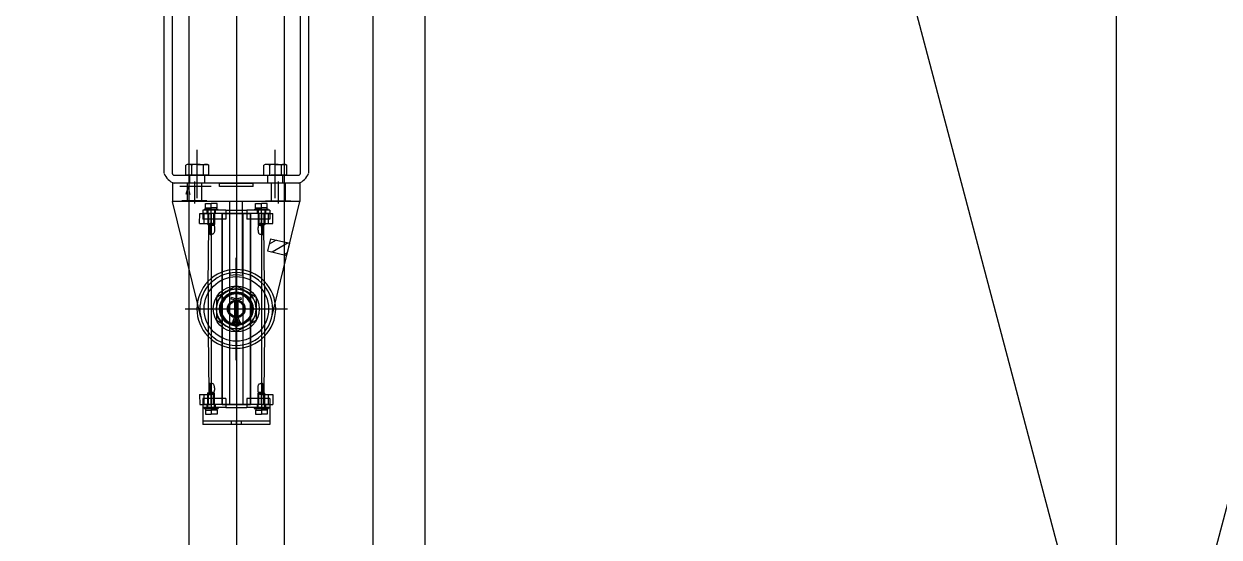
# Model space of a CAD drawing. Header units: millimetres. Extents: x 0 to 356400, y 0 to 68257.
# Drawn here: x 289035 to 290461, y 39757 to 40369 of the extents above; entities that cross this region are included whole.
import ezdxf

# ---------------------------------------------------------------- set-up
doc = ezdxf.new("R2010")
doc.units = ezdxf.units.MM
doc.header["$LTSCALE"] = 75
doc.linetypes.add('주단면도-1$0$CEN', pattern=[62, 60, -1, 0, -1])
doc.layers.add('8', color=8, linetype='Continuous')
doc.layers.add('주단면도-1$0$A-FLOR-OPEN-BELO', color=6, linetype='주단면도-1$0$CEN')

# ---------------------------------------------------------------- blocks, each defined once
blk = doc.blocks.new('G$C90CD5245')
at = {"layer": '8', "linetype": 'Continuous'}
for p, q in [((4250.4, 24201.9, -51500), (4250.4, 7109.5, -51500)), ((3363.3, 17819.4, -51500), (3363.3, 10379.9, -51500)), ((3425.3, 17819.4, -51500), (3425.3, 10379.9, -51500)), ((3143.6, 17137.1, -51500), (3143.6, 208.6, -51500)), ((3200.6, 17137.1, -51500), (3200.6, 208.6, -51500)), ((3257.6, 17137.1, -51500), (3257.6, 208.6, -51500)), ((3363.4, 17137.1, -51500), (3363.4, 259.3, -51500)), ((3425.4, 17137.1, -51500), (3425.4, 259.3, -51500)), ((3114.4, 11831.8, -51500), (3114.4, 12038.3, -51500)), ((3123.9, 12038.3, -51500), (3123.9, 11831.8, -51500)), ((3276.9, 11831.8, -51500), (3276.9, 12038.3, -51500)), ((3286.4, 12037.8, -51500), (3286.4, 11831.8, -51500)), ((3153.9, 11802, -51500), (3153.9, 11860, -51500)), ((3246.9, 11802, -51500), (3246.9, 11860, -51500)), ((3141.9, 11842.5, -51500), (3140.1, 11841.4, -51500)), ((3140.1, 11829.5, -51500), (3140.1, 11841.4, -51500)), ((3153.9, 11842.5, -51500), (3141.9, 11842.5, -51500)), ((3147, 11841.4, -51500), (3147, 11829.5, -51500)), ((3153.9, 11842.5, -51500), (3165.9, 11842.5, -51500)), ((3160.9, 11841.4, -51500), (3160.9, 11829.5, -51500)), ((3165.9, 11842.5, -51500), (3167.8, 11841.4, -51500)), ((3167.8, 11829.5, -51500), (3167.8, 11841.4, -51500)), ((3234.9, 11842.5, -51500), (3233.1, 11841.4, -51500)), ((3233.1, 11829.5, -51500), (3233.1, 11841.4, -51500)), ((3246.9, 11842.5, -51500), (3234.9, 11842.5, -51500)), ((3240, 11841.4, -51500), (3240, 11829.5, -51500)), ((3246.9, 11842.5, -51500), (3258.9, 11842.5, -51500)), ((3253.9, 11841.4, -51500), (3253.9, 11829.5, -51500)), ((3258.9, 11842.5, -51500), (3260.8, 11841.4, -51500)), ((3260.8, 11829.5, -51500), (3260.8, 11841.4, -51500)), ((3126.2, 11829.5, -51500), (3274.7, 11829.5, -51500)), ((3167.8, 11829.5, -51500), (3140.1, 11829.5, -51500)), ((3140.5, 11829.5, -51500), (3158.8, 11829.5, -51500)), ((3144.9, 11820, -51500), (3144.9, 11829.5, -51500)), ((3150.4, 11822.2, -51500), (3150.4, 11795.8, -51500)), ((3162.9, 11820, -51500), (3162.9, 11829.5, -51500)), ((3233.1, 11829.5, -51500), (3260.8, 11829.5, -51500)), ((3237.9, 11820, -51500), (3237.9, 11829.5, -51500)), ((3260.3, 11829.5, -51500), (3242.1, 11829.5, -51500)), ((3250.4, 11822.2, -51500), (3250.4, 11795.8, -51500)), ((3255.9, 11820, -51500), (3255.9, 11829.5, -51500)), ((3180.4, 11820, -51500), (3124.4, 11820, -51500)), ((3124.4, 11820, -51500), (3124.4, 11798, -51500)), ((3274.7, 11820, -51500), (3126.2, 11820, -51500)), ((3170.4, 11816, -51500), (3132.9, 11816, -51500)), ((3141.9, 11820, -51500), (3141.9, 11799, -51500)), ((3141.9, 11820, -51500), (3141.9, 11799, -51500)), ((3158.9, 11820, -51500), (3158.9, 11799, -51500)), ((3158.9, 11820, -51500), (3158.9, 11799, -51500)), ((3180.4, 11816, -51500), (3180.4, 11820, -51500)), ((3180.4, 11820, -51500), (3220.4, 11820, -51500)), ((3220.4, 11816, -51500), (3180.4, 11816, -51500)), ((3276.4, 11820, -51500), (3220.4, 11820, -51500)), ((3220.4, 11816, -51500), (3220.4, 11820, -51500)), ((3241.9, 11820, -51500), (3241.9, 11799, -51500)), ((3241.9, 11820, -51500), (3241.9, 11799, -51500)), ((3258.9, 11820, -51500), (3258.9, 11799, -51500)), ((3258.9, 11820, -51500), (3258.9, 11799, -51500)), ((3276.4, 11820, -51500), (3276.4, 11798, -51500)), ((3154, 11677, -51500), (3124.4, 11798, -51500)), ((3192.9, 11798, -51500), (3124.4, 11798, -51500)), ((3150.4, 11799, -51500), (3135.4, 11799, -51500)), ((3135.4, 11798, -51500), (3135.4, 11799, -51500)), ((3135.4, 11798, -51500), (3135.4, 11799, -51500)), ((3165.4, 11799, -51500), (3150.4, 11799, -51500)), ((3163.5, 11795.8, -51500), (3170.4, 11795.8, -51500)), ((3163.5, 11790.8, -51500), (3163.5, 11795.8, -51500)), ((3165.4, 11798, -51500), (3165.4, 11799, -51500)), ((3165.4, 11798, -51500), (3165.4, 11799, -51500)), ((3170.4, 11790.8, -51500), (3170.4, 11795.8, -51500)), ((3177.4, 11795.8, -51500), (3170.4, 11795.8, -51500)), ((3170.4, 11790.8, -51500), (3170.4, 11795.8, -51500)), ((3177.4, 11790.8, -51500), (3177.4, 11795.8, -51500)), ((3192.9, 11712.9, -51500), (3192.9, 11798, -51500)), ((3207.9, 11798, -51500), (3192.9, 11798, -51500)), ((3207.9, 11712.9, -51500), (3207.9, 11798, -51500)), ((3276.4, 11798, -51500), (3207.9, 11798, -51500)), ((3223.5, 11795.8, -51500), (3230.4, 11795.8, -51500)), ((3223.5, 11790.8, -51500), (3223.5, 11795.8, -51500)), ((3237.4, 11795.8, -51500), (3230.4, 11795.8, -51500)), ((3230.4, 11790.8, -51500), (3230.4, 11795.8, -51500)), ((3230.4, 11790.8, -51500), (3230.4, 11795.8, -51500)), ((3235.4, 11799, -51500), (3250.4, 11799, -51500)), ((3235.4, 11799, -51500), (3235.4, 11798, -51500)), ((3235.4, 11799, -51500), (3235.4, 11798, -51500)), ((3237.4, 11790.8, -51500), (3237.4, 11795.8, -51500)), ((3246.9, 11677, -51500), (3276.4, 11798, -51500)), ((3250.4, 11799, -51500), (3265.4, 11799, -51500)), ((3265.4, 11799, -51500), (3265.4, 11798, -51500)), ((3265.4, 11799, -51500), (3265.4, 11798, -51500)), ((3156.7, 11772, -51500), (3156.9, 11784, -51500)), ((3156.9, 11784, -51500), (3160.4, 11784, -51500)), ((3160.4, 11787.8, -51500), (3160.4, 11777, -51500)), ((3187.9, 11787.8, -51500), (3160.4, 11787.8, -51500)), ((3160.4, 11784, -51500), (3161.9, 11784, -51500)), ((3187.9, 11784, -51500), (3160.4, 11784, -51500)), ((3161.9, 11787.8, -51500), (3161.9, 11788.8, -51500)), ((3170.4, 11788.8, -51500), (3161.9, 11788.8, -51500)), ((3170.4, 11787.8, -51500), (3161.9, 11787.8, -51500)), ((3161.9, 11777, -51500), (3161.9, 11784, -51500)), ((3161.9, 11784, -51500), (3170.3, 11784, -51500)), ((3163.5, 11790.8, -51500), (3170.4, 11790.8, -51500)), ((3163.7, 11788.8, -51500), (3163.7, 11790.8, -51500)), ((3165.4, 11787.8, -51500), (3165.4, 11784, -51500)), ((3166.4, 11787.8, -51500), (3166.4, 11772, -51500)), ((3166.4, 11784, -51500), (3166.4, 11772, -51500)), ((3167.4, 11784, -51500), (3167.4, 11772, -51500)), ((3170.3, 11784, -51500), (3170.3, 11777, -51500)), ((3170.4, 11784, -51500), (3170.3, 11784, -51500)), ((3170.4, 11767.7, -51500), (3170.4, 11792.9, -51500)), ((3177.4, 11790.8, -51500), (3170.4, 11790.8, -51500)), ((3178.9, 11788.8, -51500), (3170.4, 11788.8, -51500)), ((3178.9, 11787.8, -51500), (3170.4, 11787.8, -51500)), ((3170.4, 11784, -51500), (3170.4, 11777, -51500)), ((3183.4, 11784, -51500), (3170.4, 11784, -51500)), ((3173.4, 11784, -51500), (3173.4, 11770.9, -51500)), ((3174.4, 11787.8, -51500), (3174.4, 11770.8, -51500)), ((3174.4, 11784, -51500), (3174.4, 11771, -51500)), ((3175.4, 11787.8, -51500), (3175.4, 11784, -51500)), ((3177.2, 11788.8, -51500), (3177.2, 11790.8, -51500)), ((3178.9, 11787.8, -51500), (3178.9, 11788.8, -51500)), ((3183.4, 11777, -51500), (3183.4, 11784, -51500)), ((3183.4, 11784, -51500), (3217.4, 11784, -51500)), ((3183.4, 11784, -51500), (3183.4, 11777, -51500)), ((3187.9, 11784, -51500), (3183.4, 11784, -51500)), ((3187.9, 11787.8, -51500), (3212.9, 11787.8, -51500)), ((3187.9, 11787.8, -51500), (3187.9, 11777, -51500)), ((3192.4, 11784, -51500), (3187.9, 11784, -51500)), ((3187.9, 11784, -51500), (3212.9, 11784, -51500)), ((3208.4, 11784, -51500), (3192.4, 11784, -51500)), ((3192.4, 11784, -51500), (3192.4, 11556, -51500)), ((3212.9, 11784, -51500), (3208.4, 11784, -51500)), ((3208.4, 11784, -51500), (3208.4, 11556, -51500)), ((3240.4, 11787.8, -51500), (3212.9, 11787.8, -51500)), ((3212.9, 11787.8, -51500), (3212.9, 11777, -51500)), ((3217.4, 11784, -51500), (3212.9, 11784, -51500)), ((3240.4, 11784, -51500), (3212.9, 11784, -51500)), ((3230.4, 11784, -51500), (3217.4, 11784, -51500)), ((3217.4, 11777, -51500), (3217.4, 11784, -51500)), ((3217.4, 11784, -51500), (3217.4, 11777, -51500)), ((3230.4, 11788.8, -51500), (3221.9, 11788.8, -51500)), ((3221.9, 11787.8, -51500), (3221.9, 11788.8, -51500)), ((3230.4, 11787.8, -51500), (3221.9, 11787.8, -51500)), ((3223.5, 11790.8, -51500), (3230.4, 11790.8, -51500)), ((3223.7, 11788.8, -51500), (3223.7, 11790.8, -51500)), ((3225.4, 11787.8, -51500), (3225.4, 11784, -51500)), ((3226.4, 11787.8, -51500), (3226.4, 11770.8, -51500)), ((3226.4, 11784, -51500), (3226.4, 11771, -51500)), ((3227.4, 11784, -51500), (3227.4, 11770.9, -51500)), ((3230.4, 11767.7, -51500), (3230.4, 11792.9, -51500)), ((3237.4, 11790.8, -51500), (3230.4, 11790.8, -51500)), ((3238.9, 11788.8, -51500), (3230.4, 11788.8, -51500)), ((3238.9, 11787.8, -51500), (3230.4, 11787.8, -51500)), ((3230.4, 11784, -51500), (3230.6, 11784, -51500)), ((3230.4, 11784, -51500), (3230.4, 11777, -51500)), ((3230.6, 11784, -51500), (3230.6, 11777, -51500)), ((3230.6, 11784, -51500), (3238.9, 11784, -51500)), ((3233.4, 11784, -51500), (3233.4, 11772, -51500)), ((3234.4, 11787.8, -51500), (3234.4, 11772, -51500)), ((3234.4, 11784, -51500), (3234.4, 11772, -51500)), ((3235.4, 11787.8, -51500), (3235.4, 11784, -51500)), ((3237.2, 11788.8, -51500), (3237.2, 11790.8, -51500)), ((3238.9, 11787.8, -51500), (3238.9, 11788.8, -51500)), ((3238.9, 11777, -51500), (3238.9, 11784, -51500)), ((3238.9, 11784, -51500), (3240.4, 11784, -51500)), ((3240.4, 11787.8, -51500), (3240.4, 11777, -51500)), ((3240.4, 11784, -51500), (3243.9, 11784, -51500)), ((3244.2, 11772, -51500), (3243.9, 11784, -51500)), ((3156.7, 11772, -51500), (3161.9, 11772, -51500)), ((3187.9, 11777, -51500), (3160.4, 11777, -51500)), ((3161.9, 11772, -51500), (3161.9, 11777, -51500)), ((3161.9, 11772, -51500), (3170.3, 11772, -51500)), ((3166.4, 11772, -51500), (3166.4, 11770.8, -51500)), ((3166.4, 11770.8, -51500), (3169.4, 11770.8, -51500)), ((3166.4, 11770.8, -51500), (3167.4, 11769.8, -51500)), ((3166.4, 11770.8, -51500), (3174.4, 11770.8, -51500)), ((3167, 11697.8, -51500), (3167.7, 11769.8, -51500)), ((3167.4, 11769.8, -51500), (3169.4, 11769.8, -51500)), ((3167.7, 11769.8, -51500), (3167.8, 11772, -51500)), ((3168.7, 11764, -51500), (3168.7, 11767, -51500)), ((3168.9, 11772, -51500), (3168.9, 11771.9, -51500)), ((3169.2, 11772, -51500), (3169.2, 11771.9, -51500)), ((3169.4, 11770.8, -51500), (3174.4, 11770.8, -51500)), ((3169.4, 11769.8, -51500), (3173.4, 11769.8, -51500)), ((3169.5, 11767, -51500), (3169.5, 11764, -51500)), ((3170.3, 11777, -51500), (3170.3, 11772, -51500)), ((3170.4, 11777, -51500), (3170.4, 11563, -51500)), ((3172.8, 11771, -51500), (3174.4, 11771, -51500)), ((3173.2, 11771, -51500), (3172.8, 11771, -51500)), ((3172.8, 11771, -51500), (3174.4, 11771, -51500)), ((3173.4, 11771, -51500), (3173.2, 11771, -51500)), ((3173.4, 11771, -51500), (3173.4, 11771, -51500)), ((3174.4, 11770.8, -51500), (3173.4, 11769.8, -51500)), ((3173.5, 11770.8, -51500), (3174.4, 11771, -51500)), ((3174.3, 11767, -51500), (3174.3, 11764, -51500)), ((3183.4, 11563, -51500), (3183.4, 11777, -51500)), ((3183.4, 11777, -51500), (3183.4, 11563, -51500)), ((3240.4, 11777, -51500), (3212.9, 11777, -51500)), ((3217.4, 11563, -51500), (3217.4, 11777, -51500)), ((3217.4, 11777, -51500), (3217.4, 11563, -51500)), ((3226.4, 11771, -51500), (3228.1, 11771, -51500)), ((3226.4, 11771, -51500), (3228.1, 11771, -51500)), ((3227.4, 11770.8, -51500), (3226.4, 11771, -51500)), ((3226.4, 11770.8, -51500), (3234.4, 11770.8, -51500)), ((3226.4, 11770.8, -51500), (3227.4, 11769.8, -51500)), ((3226.4, 11770.8, -51500), (3231.5, 11770.8, -51500)), ((3226.6, 11764, -51500), (3226.6, 11767, -51500)), ((3227.4, 11771, -51500), (3227.6, 11771, -51500)), ((3227.4, 11769.8, -51500), (3231.5, 11769.8, -51500)), ((3227.7, 11771, -51500), (3227.5, 11771, -51500)), ((3228.1, 11771, -51500), (3227.7, 11771, -51500)), ((3230.4, 11777, -51500), (3230.4, 11563, -51500)), ((3230.6, 11777, -51500), (3230.6, 11772, -51500)), ((3230.6, 11772, -51500), (3238.9, 11772, -51500)), ((3231.4, 11767, -51500), (3231.4, 11764, -51500)), ((3231.5, 11770.8, -51500), (3234.4, 11770.8, -51500)), ((3231.5, 11769.8, -51500), (3233.4, 11769.8, -51500)), ((3231.7, 11772, -51500), (3231.7, 11771.9, -51500)), ((3232, 11771.9, -51500), (3231.9, 11771.9, -51500)), ((3232, 11772, -51500), (3232, 11771.9, -51500)), ((3232.2, 11764, -51500), (3232.2, 11767, -51500)), ((3233.2, 11769.8, -51500), (3233.1, 11772, -51500)), ((3233.9, 11697.8, -51500), (3233.2, 11769.8, -51500)), ((3234.4, 11770.8, -51500), (3233.4, 11769.8, -51500)), ((3234.4, 11772, -51500), (3234.4, 11770.8, -51500)), ((3238.9, 11772, -51500), (3238.9, 11777, -51500)), ((3238.9, 11772, -51500), (3244.2, 11772, -51500)), ((3169.2, 11759, -51500), (3169, 11759, -51500)), ((3169.2, 11759, -51500), (3171.2, 11759, -51500)), ((3231.7, 11759, -51500), (3229.7, 11759, -51500)), ((3231.7, 11759, -51500), (3231.9, 11759, -51500)), ((3241.4, 11753.8, -51500), (3237.8, 11739.3, -51500)), ((3248.1, 11752.2, -51500), (3239.8, 11747.4, -51500)), ((3241.4, 11753.8, -51500), (3264.3, 11748.3, -51500)), ((3237.8, 11739.3, -51500), (3260.8, 11733.7, -51500)), ((3262.2, 11748.8, -51500), (3243.4, 11737.9, -51500)), ((3261.5, 11736.8, -51500), (3257.5, 11734.5, -51500)), ((3260.8, 11733.7, -51500), (3264.3, 11748.3, -51500)), ((3200.4, 11608.9, -51500), (3200.4, 11731.1, -51500)), ((3192.9, 11712.9, -51500), (3192.9, 11711.3, -51500)), ((3192.9, 11711.3, -51500), (3192.9, 11709.9, -51500)), ((3207.9, 11712.9, -51500), (3207.9, 11711.3, -51500)), ((3207.9, 11711.3, -51500), (3207.9, 11709.9, -51500)), ((3166.9, 11697.8, -51500), (3166.9, 11642.3, -51500)), ((3167, 11697.8, -51500), (3166.9, 11697.8, -51500)), ((3200.4, 11697.5, -51500), (3188.5, 11690.6, -51500)), ((3212.4, 11690.6, -51500), (3200.4, 11697.5, -51500)), ((3200.4, 11644, -51500), (3200.4, 11696, -51500)), ((3200.4, 11645.3, -51500), (3200.4, 11694.7, -51500)), ((3233.9, 11697.8, -51500), (3233.9, 11642.3, -51500)), ((3233.9, 11697.8, -51500), (3233.9, 11697.8, -51500)), ((3188.5, 11690.6, -51500), (3176.6, 11683.8, -51500)), ((3176.6, 11683.8, -51500), (3176.6, 11670, -51500)), ((3194.2, 11681.8, -51500), (3194.6, 11683.3, -51500)), ((3197.8, 11680.9, -51500), (3194.2, 11681.8, -51500)), ((3194.6, 11683.3, -51500), (3194.7, 11683.6, -51500)), ((3198.2, 11682.6, -51500), (3194.7, 11683.6, -51500)), ((3198.6, 11661.3, -51500), (3198.6, 11679.7, -51500)), ((3198.7, 11679.9, -51500), (3198.7, 11660.2, -51500)), ((3200.4, 11682, -51500), (3200.4, 11658, -51500)), ((3202.2, 11679.9, -51500), (3202.2, 11660.2, -51500)), ((3202.2, 11661.3, -51500), (3202.2, 11679.7, -51500)), ((3202.7, 11682.6, -51500), (3206.2, 11683.6, -51500)), ((3203.1, 11680.9, -51500), (3206.7, 11681.8, -51500)), ((3206.3, 11683.3, -51500), (3206.2, 11683.6, -51500)), ((3206.7, 11681.8, -51500), (3206.3, 11683.3, -51500)), ((3224.3, 11683.8, -51500), (3212.4, 11690.6, -51500)), ((3224.3, 11683.8, -51500), (3224.3, 11670, -51500)), ((3139.3, 11670, -51500), (3261.5, 11670, -51500)), ((3158.1, 11660, -51500), (3154, 11677, -51500)), ((3174.4, 11670, -51500), (3226.4, 11670, -51500)), ((3175.7, 11670, -51500), (3225.1, 11670, -51500)), ((3176.6, 11670, -51500), (3176.6, 11656.3, -51500)), ((3224.3, 11670, -51500), (3224.3, 11656.3, -51500)), ((3242.8, 11660, -51500), (3246.9, 11677, -51500)), ((3158.1, 11660, -51500), (3158.1, 11660, -51500)), ((3188.5, 11649.4, -51500), (3176.6, 11656.3, -51500)), ((3194.9, 11654, -51500), (3206, 11654, -51500)), ((3196.5, 11655.8, -51500), (3198.3, 11659.6, -51500)), ((3198.2, 11655.1, -51500), (3199.9, 11658.8, -51500)), ((3200.4, 11648.4, -51500), (3200.4, 11659.6, -51500)), ((3202.7, 11655.1, -51500), (3201, 11658.8, -51500)), ((3204.4, 11655.8, -51500), (3202.6, 11659.6, -51500)), ((3224.3, 11656.3, -51500), (3212.4, 11649.4, -51500)), ((3242.8, 11660, -51500), (3242.8, 11660, -51500)), ((3166.9, 11642.3, -51500), (3167, 11642.2, -51500)), ((3167, 11642.2, -51500), (3167.7, 11570.2, -51500)), ((3200.4, 11642.5, -51500), (3188.5, 11649.4, -51500)), ((3212.4, 11649.4, -51500), (3200.4, 11642.5, -51500)), ((3233.9, 11642.2, -51500), (3233.2, 11570.2, -51500)), ((3233.9, 11642.3, -51500), (3233.9, 11642.2, -51500)), ((3169.2, 11581, -51500), (3169, 11581, -51500)), ((3169.2, 11581, -51500), (3171.2, 11581, -51500)), ((3231.7, 11581, -51500), (3229.7, 11581, -51500)), ((3231.7, 11581, -51500), (3231.9, 11581, -51500)), ((3156.7, 11568, -51500), (3156.9, 11556, -51500)), ((3156.7, 11568, -51500), (3161.9, 11568, -51500)), ((3161.9, 11568, -51500), (3170.3, 11568, -51500)), ((3161.9, 11563, -51500), (3161.9, 11568, -51500)), ((3166.4, 11569.2, -51500), (3167.4, 11570.2, -51500)), ((3174.4, 11569.2, -51500), (3166.4, 11569.2, -51500)), ((3166.4, 11568, -51500), (3166.4, 11569.2, -51500)), ((3169.4, 11569.2, -51500), (3166.4, 11569.2, -51500)), ((3166.4, 11556, -51500), (3166.4, 11568, -51500)), ((3166.4, 11552.2, -51500), (3166.4, 11568, -51500)), ((3169.4, 11570.2, -51500), (3167.4, 11570.2, -51500)), ((3167.4, 11556, -51500), (3167.4, 11568, -51500)), ((3167.7, 11570.2, -51500), (3167.8, 11568, -51500)), ((3168.7, 11573, -51500), (3168.7, 11576, -51500)), ((3169, 11568.2, -51500), (3168.9, 11568.1, -51500)), ((3168.9, 11568.1, -51500), (3168.9, 11568, -51500)), ((3169.2, 11568.2, -51500), (3169.2, 11568, -51500)), ((3173.4, 11570.2, -51500), (3169.4, 11570.2, -51500)), ((3174.4, 11569.2, -51500), (3169.4, 11569.2, -51500)), ((3169.5, 11576, -51500), (3169.5, 11573, -51500)), ((3170.3, 11563, -51500), (3170.3, 11568, -51500)), ((3170.4, 11572.3, -51500), (3170.4, 11547.1, -51500)), ((3173.2, 11569, -51500), (3172.8, 11569, -51500)), ((3174.4, 11569, -51500), (3172.8, 11569, -51500)), ((3174.4, 11569, -51500), (3172.8, 11569, -51500)), ((3173.4, 11569, -51500), (3173.2, 11569, -51500)), ((3173.4, 11569, -51500), (3173.2, 11569, -51500)), ((3174.4, 11569.2, -51500), (3173.4, 11570.2, -51500)), ((3173.4, 11556, -51500), (3173.4, 11569.2, -51500)), ((3173.5, 11569.2, -51500), (3174.4, 11569, -51500)), ((3174.3, 11576, -51500), (3174.3, 11573, -51500)), ((3174.4, 11552.2, -51500), (3174.4, 11569.2, -51500)), ((3174.4, 11556, -51500), (3174.4, 11569, -51500)), ((3226.4, 11569.2, -51500), (3227.4, 11570.2, -51500)), ((3227.4, 11569.2, -51500), (3226.4, 11569, -51500)), ((3226.4, 11552.2, -51500), (3226.4, 11569.2, -51500)), ((3234.4, 11569.2, -51500), (3226.4, 11569.2, -51500)), ((3231.5, 11569.2, -51500), (3226.4, 11569.2, -51500)), ((3228.1, 11569, -51500), (3226.4, 11569, -51500)), ((3228.1, 11569, -51500), (3226.4, 11569, -51500)), ((3226.4, 11556, -51500), (3226.4, 11569, -51500)), ((3226.6, 11573, -51500), (3226.6, 11576, -51500)), ((3231.5, 11570.2, -51500), (3227.4, 11570.2, -51500)), ((3227.4, 11556, -51500), (3227.4, 11569.2, -51500)), ((3227.5, 11569, -51500), (3227.4, 11569, -51500)), ((3227.7, 11569, -51500), (3227.5, 11569, -51500)), ((3228.1, 11569, -51500), (3227.7, 11569, -51500)), ((3230.4, 11572.3, -51500), (3230.4, 11547.1, -51500)), ((3230.6, 11563, -51500), (3230.6, 11568, -51500)), ((3230.6, 11568, -51500), (3238.9, 11568, -51500)), ((3231.4, 11576, -51500), (3231.4, 11573, -51500)), ((3233.4, 11570.2, -51500), (3231.5, 11570.2, -51500)), ((3234.4, 11569.2, -51500), (3231.5, 11569.2, -51500)), ((3231.7, 11568.2, -51500), (3231.7, 11568, -51500)), ((3232, 11568.1, -51500), (3232, 11568, -51500)), ((3232.2, 11573, -51500), (3232.2, 11576, -51500)), ((3233.2, 11570.2, -51500), (3233.1, 11568, -51500)), ((3234.4, 11569.2, -51500), (3233.4, 11570.2, -51500)), ((3233.4, 11556, -51500), (3233.4, 11568, -51500)), ((3234.4, 11568, -51500), (3234.4, 11569.2, -51500)), ((3234.4, 11556, -51500), (3234.4, 11568, -51500)), ((3234.4, 11552.2, -51500), (3234.4, 11568, -51500)), ((3238.9, 11568, -51500), (3244.2, 11568, -51500)), ((3238.9, 11563, -51500), (3238.9, 11568, -51500)), ((3244.2, 11568, -51500), (3243.9, 11556, -51500)), ((3156.9, 11556, -51500), (3160.4, 11556, -51500)), ((3187.9, 11563, -51500), (3160.4, 11563, -51500)), ((3160.4, 11563, -51500), (3160.4, 11552.2, -51500)), ((3160.4, 11556, -51500), (3161.9, 11556, -51500)), ((3187.9, 11556, -51500), (3160.4, 11556, -51500)), ((3187.9, 11552.2, -51500), (3160.4, 11552.2, -51500)), ((3160.4, 11552.2, -51500), (3160.4, 11532.2, -51500)), ((3161.9, 11556, -51500), (3161.9, 11563, -51500)), ((3161.9, 11556, -51500), (3170.3, 11556, -51500)), ((3161.9, 11552.2, -51500), (3161.9, 11551.2, -51500)), ((3161.9, 11552.2, -51500), (3170.4, 11552.2, -51500)), ((3161.9, 11551.2, -51500), (3170.4, 11551.2, -51500)), ((3163.7, 11551.2, -51500), (3163.7, 11549.2, -51500)), ((3165.4, 11556, -51500), (3165.4, 11552.2, -51500)), ((3170.3, 11556, -51500), (3170.3, 11563, -51500)), ((3170.4, 11556, -51500), (3170.3, 11556, -51500)), ((3170.4, 11563, -51500), (3170.4, 11556, -51500)), ((3183.4, 11556, -51500), (3170.4, 11556, -51500)), ((3170.4, 11552.2, -51500), (3178.9, 11552.2, -51500)), ((3170.4, 11551.2, -51500), (3178.9, 11551.2, -51500)), ((3175.4, 11556, -51500), (3175.4, 11552.2, -51500)), ((3177.2, 11551.2, -51500), (3177.2, 11549.2, -51500)), ((3178.9, 11552.2, -51500), (3178.9, 11551.2, -51500)), ((3183.4, 11556, -51500), (3183.4, 11563, -51500)), ((3183.4, 11563, -51500), (3183.4, 11556, -51500)), ((3183.4, 11556, -51500), (3217.4, 11556, -51500)), ((3187.9, 11556, -51500), (3183.4, 11556, -51500)), ((3187.9, 11563, -51500), (3187.9, 11552.2, -51500)), ((3192.4, 11556, -51500), (3187.9, 11556, -51500)), ((3187.9, 11556, -51500), (3212.9, 11556, -51500)), ((3187.9, 11552.2, -51500), (3212.9, 11552.2, -51500)), ((3208.4, 11556, -51500), (3192.4, 11556, -51500)), ((3212.9, 11556, -51500), (3208.4, 11556, -51500)), ((3240.4, 11563, -51500), (3212.9, 11563, -51500)), ((3212.9, 11563, -51500), (3212.9, 11552.2, -51500)), ((3217.4, 11556, -51500), (3212.9, 11556, -51500)), ((3240.4, 11556, -51500), (3212.9, 11556, -51500)), ((3240.4, 11552.2, -51500), (3212.9, 11552.2, -51500)), ((3217.4, 11556, -51500), (3217.4, 11563, -51500)), ((3217.4, 11563, -51500), (3217.4, 11556, -51500)), ((3230.4, 11556, -51500), (3217.4, 11556, -51500)), ((3221.9, 11552.2, -51500), (3221.9, 11551.2, -51500)), ((3221.9, 11552.2, -51500), (3230.4, 11552.2, -51500)), ((3221.9, 11551.2, -51500), (3230.4, 11551.2, -51500)), ((3223.7, 11551.2, -51500), (3223.7, 11549.2, -51500)), ((3225.4, 11556, -51500), (3225.4, 11552.2, -51500)), ((3230.4, 11563, -51500), (3230.4, 11556, -51500)), ((3230.4, 11556, -51500), (3230.6, 11556, -51500)), ((3230.4, 11552.2, -51500), (3238.9, 11552.2, -51500)), ((3230.4, 11551.2, -51500), (3238.9, 11551.2, -51500)), ((3230.6, 11556, -51500), (3230.6, 11563, -51500)), ((3230.6, 11556, -51500), (3238.9, 11556, -51500)), ((3235.4, 11556, -51500), (3235.4, 11552.2, -51500)), ((3237.2, 11551.2, -51500), (3237.2, 11549.2, -51500)), ((3238.9, 11556, -51500), (3238.9, 11563, -51500)), ((3238.9, 11556, -51500), (3240.4, 11556, -51500)), ((3238.9, 11552.2, -51500), (3238.9, 11551.2, -51500)), ((3240.4, 11563, -51500), (3240.4, 11552.2, -51500)), ((3240.4, 11556, -51500), (3243.9, 11556, -51500)), ((3240.4, 11552.2, -51500), (3240.4, 11532.2, -51500)), ((3163.5, 11549.2, -51500), (3163.5, 11544.2, -51500)), ((3163.5, 11549.2, -51500), (3170.4, 11549.2, -51500)), ((3163.5, 11544.2, -51500), (3170.4, 11544.2, -51500)), ((3177.4, 11549.2, -51500), (3170.4, 11549.2, -51500)), ((3170.4, 11549.2, -51500), (3170.4, 11544.2, -51500)), ((3170.4, 11549.2, -51500), (3170.4, 11544.2, -51500)), ((3177.4, 11544.2, -51500), (3170.4, 11544.2, -51500)), ((3177.4, 11549.2, -51500), (3177.4, 11544.2, -51500)), ((3200.4, 11536.4, -51500), (3200.4, 11531.8, -51500)), ((3223.5, 11549.2, -51500), (3230.4, 11549.2, -51500)), ((3223.5, 11549.2, -51500), (3223.5, 11544.2, -51500)), ((3223.5, 11544.2, -51500), (3230.4, 11544.2, -51500)), ((3230.4, 11549.2, -51500), (3230.4, 11544.2, -51500)), ((3237.4, 11549.2, -51500), (3230.4, 11549.2, -51500)), ((3230.4, 11549.2, -51500), (3230.4, 11544.2, -51500)), ((3237.4, 11544.2, -51500), (3230.4, 11544.2, -51500)), ((3237.4, 11549.2, -51500), (3237.4, 11544.2, -51500)), ((3240.4, 11536, -51500), (3160.4, 11536, -51500)), ((3240.4, 11532.2, -51500), (3160.4, 11532.2, -51500)), ((3194.4, 11536, -51500), (3194.4, 11532.2, -51500)), ((3206.4, 11536, -51500), (3206.4, 11532.2, -51500))]:
    blk.add_line(p, q, dxfattribs=at)
at = {"layer": '8', "linetype": 'Continuous', "elevation": -51500}
for points in [[(3145.5, 11806.4), (3142.9, 11816), (3140.3, 11806.4)], [(3171.3, 11771.8), (3170.1, 11771.8), (3169.2, 11771.9)], [(3173, 11771.4), (3172.6, 11771.6), (3172.1, 11771.8), (3171.5, 11771.8), (3171.3, 11771.8)], [(3172.9, 11771.3), (3172.5, 11771.6), (3172, 11771.7), (3171.9, 11771.8)], [(3173.4, 11770.9), (3173.4, 11770.9), (3173.4, 11770.9), (3173.4, 11770.9), (3173.4, 11770.9), (3173.4, 11770.9), (3173.3, 11771), (3172.9, 11771.3)], [(3173, 11771.4), (3173.4, 11771), (3173.8, 11770.4), (3174.1, 11769.8), (3174.2, 11769.1), (3174.3, 11768.2), (3174.3, 11767)], [(3173.2, 11771.3), (3173.4, 11771), (3173.4, 11770.9), (3173.4, 11770.9)], [(3227.9, 11771.4), (3227.4, 11771), (3227.1, 11770.4), (3226.8, 11769.8), (3226.7, 11769.1), (3226.6, 11768.2), (3226.6, 11767)], [(3227.7, 11771.3), (3227.5, 11771), (3227.5, 11770.9), (3227.4, 11770.9)], [(3227.4, 11770.9), (3227.4, 11770.9), (3227.5, 11770.9), (3227.5, 11770.9), (3227.5, 11770.9), (3227.5, 11770.9), (3227.6, 11771), (3228, 11771.3)], [(3227.9, 11771.4), (3228.2, 11771.6), (3228.6, 11771.7), (3229, 11771.8)], [(3228, 11771.3), (3228.4, 11771.6), (3228.9, 11771.7), (3229.5, 11771.8), (3230, 11771.8)], [(3229.6, 11771.8), (3230.8, 11771.8), (3231.7, 11771.9)], [(3174.3, 11764), (3174.3, 11762.5), (3174.2, 11761.7), (3174.1, 11761.2), (3173.8, 11760.5), (3173.4, 11760.1), (3173, 11759.6), (3172.4, 11759.3), (3171.8, 11759.1), (3171.2, 11759)], [(3226.6, 11764), (3226.6, 11762.5), (3226.7, 11761.7), (3226.8, 11761.2), (3227.1, 11760.5), (3227.5, 11760.1), (3227.9, 11759.6), (3228.5, 11759.3), (3229.1, 11759.1), (3229.7, 11759)], [(3174.3, 11576), (3174.3, 11577.5), (3174.2, 11578.3), (3174.1, 11578.9), (3173.8, 11579.5), (3173.4, 11580), (3173, 11580.4), (3172.4, 11580.7), (3171.8, 11581), (3171.2, 11581)], [(3226.6, 11576), (3226.6, 11577.5), (3226.7, 11578.3), (3226.8, 11578.9), (3227.1, 11579.5), (3227.5, 11580), (3227.9, 11580.4), (3228.5, 11580.7), (3229.1, 11581), (3229.7, 11581)], [(3171.3, 11568.2), (3170.1, 11568.2), (3169.2, 11568.2)], [(3172.9, 11568.7), (3172.5, 11568.5), (3172, 11568.3), (3171.4, 11568.2), (3170.9, 11568.2)], [(3173, 11568.7), (3172.7, 11568.5), (3172.3, 11568.3), (3171.9, 11568.3)], [(3173.4, 11569.2), (3173.4, 11569.2), (3173.4, 11569.2), (3173.4, 11569.2), (3173.4, 11569.2), (3173.4, 11569.2), (3173.3, 11569.1), (3172.9, 11568.7)], [(3173, 11568.7), (3173.4, 11569.1), (3173.8, 11569.6), (3174.1, 11570.2), (3174.2, 11570.9), (3174.3, 11571.9), (3174.3, 11573)], [(3173.2, 11568.8), (3173.4, 11569.1), (3173.4, 11569.2), (3173.4, 11569.2)], [(3227.9, 11568.7), (3227.4, 11569.1), (3227.1, 11569.6), (3226.8, 11570.2), (3226.7, 11570.9), (3226.6, 11571.9), (3226.6, 11573)], [(3227.4, 11569.2), (3227.4, 11569.2), (3227.5, 11569.2), (3227.5, 11569.2), (3227.5, 11569.2), (3227.5, 11569.2), (3227.5, 11569.1), (3228, 11568.7)], [(3227.7, 11568.8), (3227.5, 11569.1), (3227.5, 11569.2), (3227.4, 11569.2)], [(3227.9, 11568.7), (3228.3, 11568.4), (3228.8, 11568.3), (3229.4, 11568.2), (3229.6, 11568.2)], [(3228, 11568.7), (3228.4, 11568.5), (3228.9, 11568.3), (3229, 11568.3)], [(3229.6, 11568.2), (3230.8, 11568.2), (3231.7, 11568.2)]]:
    blk.add_lwpolyline(points, dxfattribs=at)
at = {"layer": '8', "linetype": 'Continuous'}
for radius in [38.5, 27.5, 23.8, 20, 19, 18.5, 10.5, 10, 9]:
    blk.add_circle((3200.4, 11670, -51500), radius, dxfattribs=at)
for centre, radius, start, end in [((3143.6, 11836.4, -51500), 6.13, 55.591, 124.409), ((3154.1, 11818.5, -51500), 24, 90.4002, 107.1986), ((3153.8, 11818.5, -51500), 24, 72.8014, 89.5998), ((3164.3, 11836.4, -51500), 6.13, 55.591, 124.409), ((3236.6, 11836.4, -51500), 6.13, 55.591, 124.409), ((3247.1, 11818.5, -51500), 24, 90.4002, 107.1986), ((3246.8, 11818.5, -51500), 24, 72.8014, 89.5998), ((3257.3, 11836.4, -51500), 6.13, 55.591, 124.409), ((3132, 11837.5, -51500), 18.4, 198.2305, 251.7695), ((3126.2, 11831.8, -51500), 2.25, 180, 270), ((3274.7, 11831.8, -51500), 2.25, 270, 0), ((3268.9, 11837.5, -51500), 18.4, 288.2305, 341.7695), ((3170.3, 11782.1, -51500), 10.3, 262.467, 273.4749), ((3171.1, 11768.1, -51500), 3.76, 78.5033, 93.7443), ((3172.2, 11770.3, -51500), 1.36, 44.9368, 51.6036), ((3228.7, 11770.3, -51500), 1.36, 128.3961, 135.0632), ((3229.4, 11768.2, -51500), 3.64, 86.0005, 95.9037), ((3230.6, 11782, -51500), 10.2, 266.4778, 277.0656), ((3200.4, 11670, -51500), 47, 44.672, 135.328), ((3200.4, 11670, -51500), 43.5, 39.6775, 140.3225), ((3200.4, 11669.1, -51500), 41.4, 79.5745, 100.4255), ((3200.4, 11670, -51500), 47, 135.328, 224.672), ((3200.4, 11670, -51500), 43.5, 140.3642, 219.8979), ((3200.4, 11670, -51500), 23.8, 59.9999, 180.0002), ((3200.4, 11670, -51500), 43.5, 320.3642, 39.8979), ((3200.4, 11670, -51500), 47, 315.328, 44.672), ((3200.4, 11670, -51500), 23.8, 179.9999, 60.0004), ((3200.4, 11670, -51500), 20, 350, 280), ((3200.4, 11670, -51500), 18, 350, 280), ((3197.4, 11679.7, -51500), 1.2, 0, 75), ((3197.4, 11679.7, -51500), 3, 0, 75), ((3203.4, 11679.7, -51500), 3, 105, 180), ((3203.4, 11679.7, -51500), 1.2, 105, 180), ((3200.4, 11670, -51500), 10.5, 208.6476, 218.8521), ((3200.4, 11670, -51500), 10.5, 208.6475, 213.75), ((3200.4, 11654, -51500), 4.3, 155.3757, 24.6243), ((3200.4, 11654, -51500), 2.5, 155.3757, 24.6243), ((3194.4, 11661.3, -51500), 4.2, 335.3757, 0), ((3194.4, 11661.3, -51500), 6, 335.3757, 0), ((3206.4, 11661.3, -51500), 6, 180, 204.6243), ((3206.4, 11661.3, -51500), 4.2, 180, 204.6243), ((3200.4, 11670, -51500), 43.5, 219.6775, 320.3225), ((3200.4, 11670, -51500), 47, 224.672, 315.328), ((3170.3, 11558, -51500), 10.2, 86.4778, 97.0656), ((3171.5, 11571.9, -51500), 3.64, 266.0005, 275.9037), ((3172.2, 11569.7, -51500), 1.36, 308.3961, 315.0632), ((3228.7, 11569.7, -51500), 1.36, 224.9368, 231.6036), ((3229.8, 11572, -51500), 3.76, 258.5126, 273.7483), ((3230.6, 11557.9, -51500), 10.3, 82.4488, 93.4815)]:
    blk.add_arc(centre, radius, start, end, dxfattribs=at)
for centre, major_axis, start_param, end_param in [((3169, 11767, -51500), (0, -5), 3.36851, 4.118053), ((3169, 11767, -51500), (0, -5), 4.118053, 4.712389), ((3169.2, 11767, -51500), (0, -5), 2.663323, 2.89705), ((3169.2, 11767, -51500), (0, -5), 1.570796, 2.663323), ((3231.7, 11767, -51500), (0, 5), 0.478269, 1.570796), ((3231.7, 11767, -51500), (0, 5), 0.244543, 0.478269), ((3231.9, 11767, -51500), (0, 5), 5.306725, 6.056268), ((3231.9, 11767, -51500), (0, 5), 4.712389, 5.306725), ((3169, 11764, -51500), (0, -5), 4.712389, 6.283185), ((3169.2, 11764, -51500), (0, -5), 0, 1.570796), ((3231.7, 11764, -51500), (0, 5), 1.570796, 3.141593), ((3231.9, 11764, -51500), (0, 5), 3.141593, 4.712389), ((3169, 11576, -51500), (0, -5), 3.141593, 4.712389), ((3169.2, 11576, -51500), (0, -5), 1.570796, 3.141593), ((3231.7, 11576, -51500), (0, 5), 0, 1.570796), ((3231.9, 11576, -51500), (0, 5), 4.712389, 6.283185), ((3169, 11573, -51500), (0, -5), 4.712389, 5.306725), ((3169, 11573, -51500), (0, -5), 5.306725, 6.056268), ((3169.2, 11573, -51500), (0, -5), 0.244543, 0.478269), ((3169.2, 11573, -51500), (0, -5), 0.478269, 1.570796), ((3231.7, 11573, -51500), (0, 5), 1.570796, 2.663323), ((3231.7, 11573, -51500), (0, 5), 2.663323, 2.89705), ((3231.9, 11573, -51500), (0, 5), 3.36851, 4.118053), ((3231.9, 11573, -51500), (0, 5), 4.118053, 4.712389)]:
    blk.add_ellipse(centre, major_axis=major_axis, ratio=0.062378, start_param=start_param, end_param=end_param, dxfattribs=at)

msp = doc.modelspace()

# ---------------------------------------------------------------- linework, layer by layer
at = {"layer": '주단면도-1$0$A-FLOR-OPEN-BELO'}
for p, q in [((287488.3, 50238.6), (293238.3, 28538.6)), ((287488.3, 28538.6), (293238.3, 50238.6))]:
    msp.add_line(p, q, dxfattribs=at)

# ---------------------------------------------------------------- block references
msp.add_blockref('G$C90CD5245', (286088.3, 28359.3))

doc.saveas('drawing.dxf')
